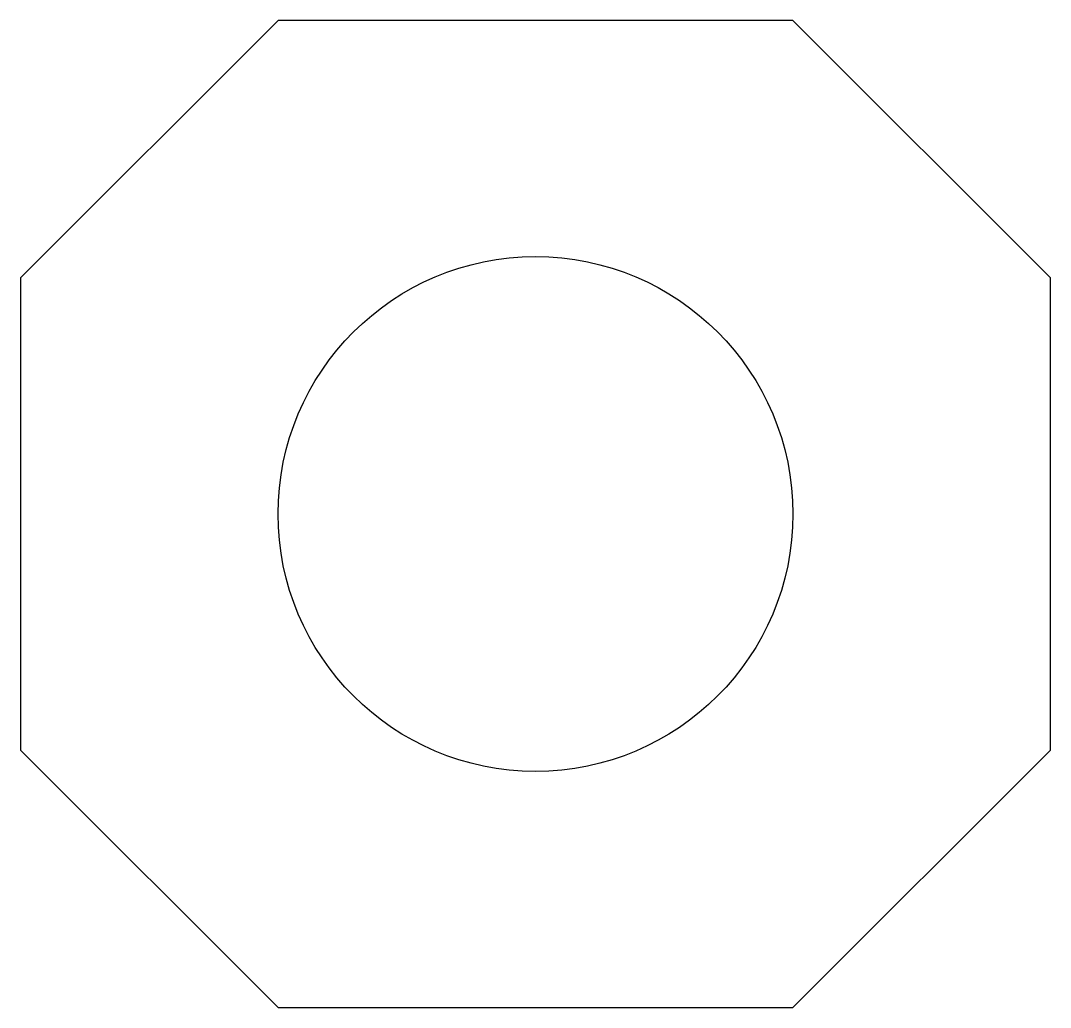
# Model space of a CAD drawing. Header units: millimetres. Extents: x -6084.876 to -6084.476, y -967.715 to -967.332.
import ezdxf

# ---------------------------------------------------------------- set-up
doc = ezdxf.new("R2010")
doc.units = ezdxf.units.MM
doc.layers.add('Tel_Símbolos', color=3, linetype='Continuous')

msp = doc.modelspace()

# ---------------------------------------------------------------- linework, layer by layer
at = {"layer": 'Tel_Símbolos', "color": 3}
msp.add_lwpolyline([(-6084.77642, -967.71536), (-6084.57642, -967.71536), (-6084.47642, -967.61536), (-6084.47642, -967.43197), (-6084.57642, -967.33197), (-6084.77642, -967.33197), (-6084.87642, -967.43197), (-6084.87642, -967.61536)], close=True, dxfattribs=at)
at = {"layer": 'Tel_Símbolos', "color": 1}
msp.add_circle((-6084.67642, -967.52366), 0.1, dxfattribs=at)

doc.saveas('drawing.dxf')
